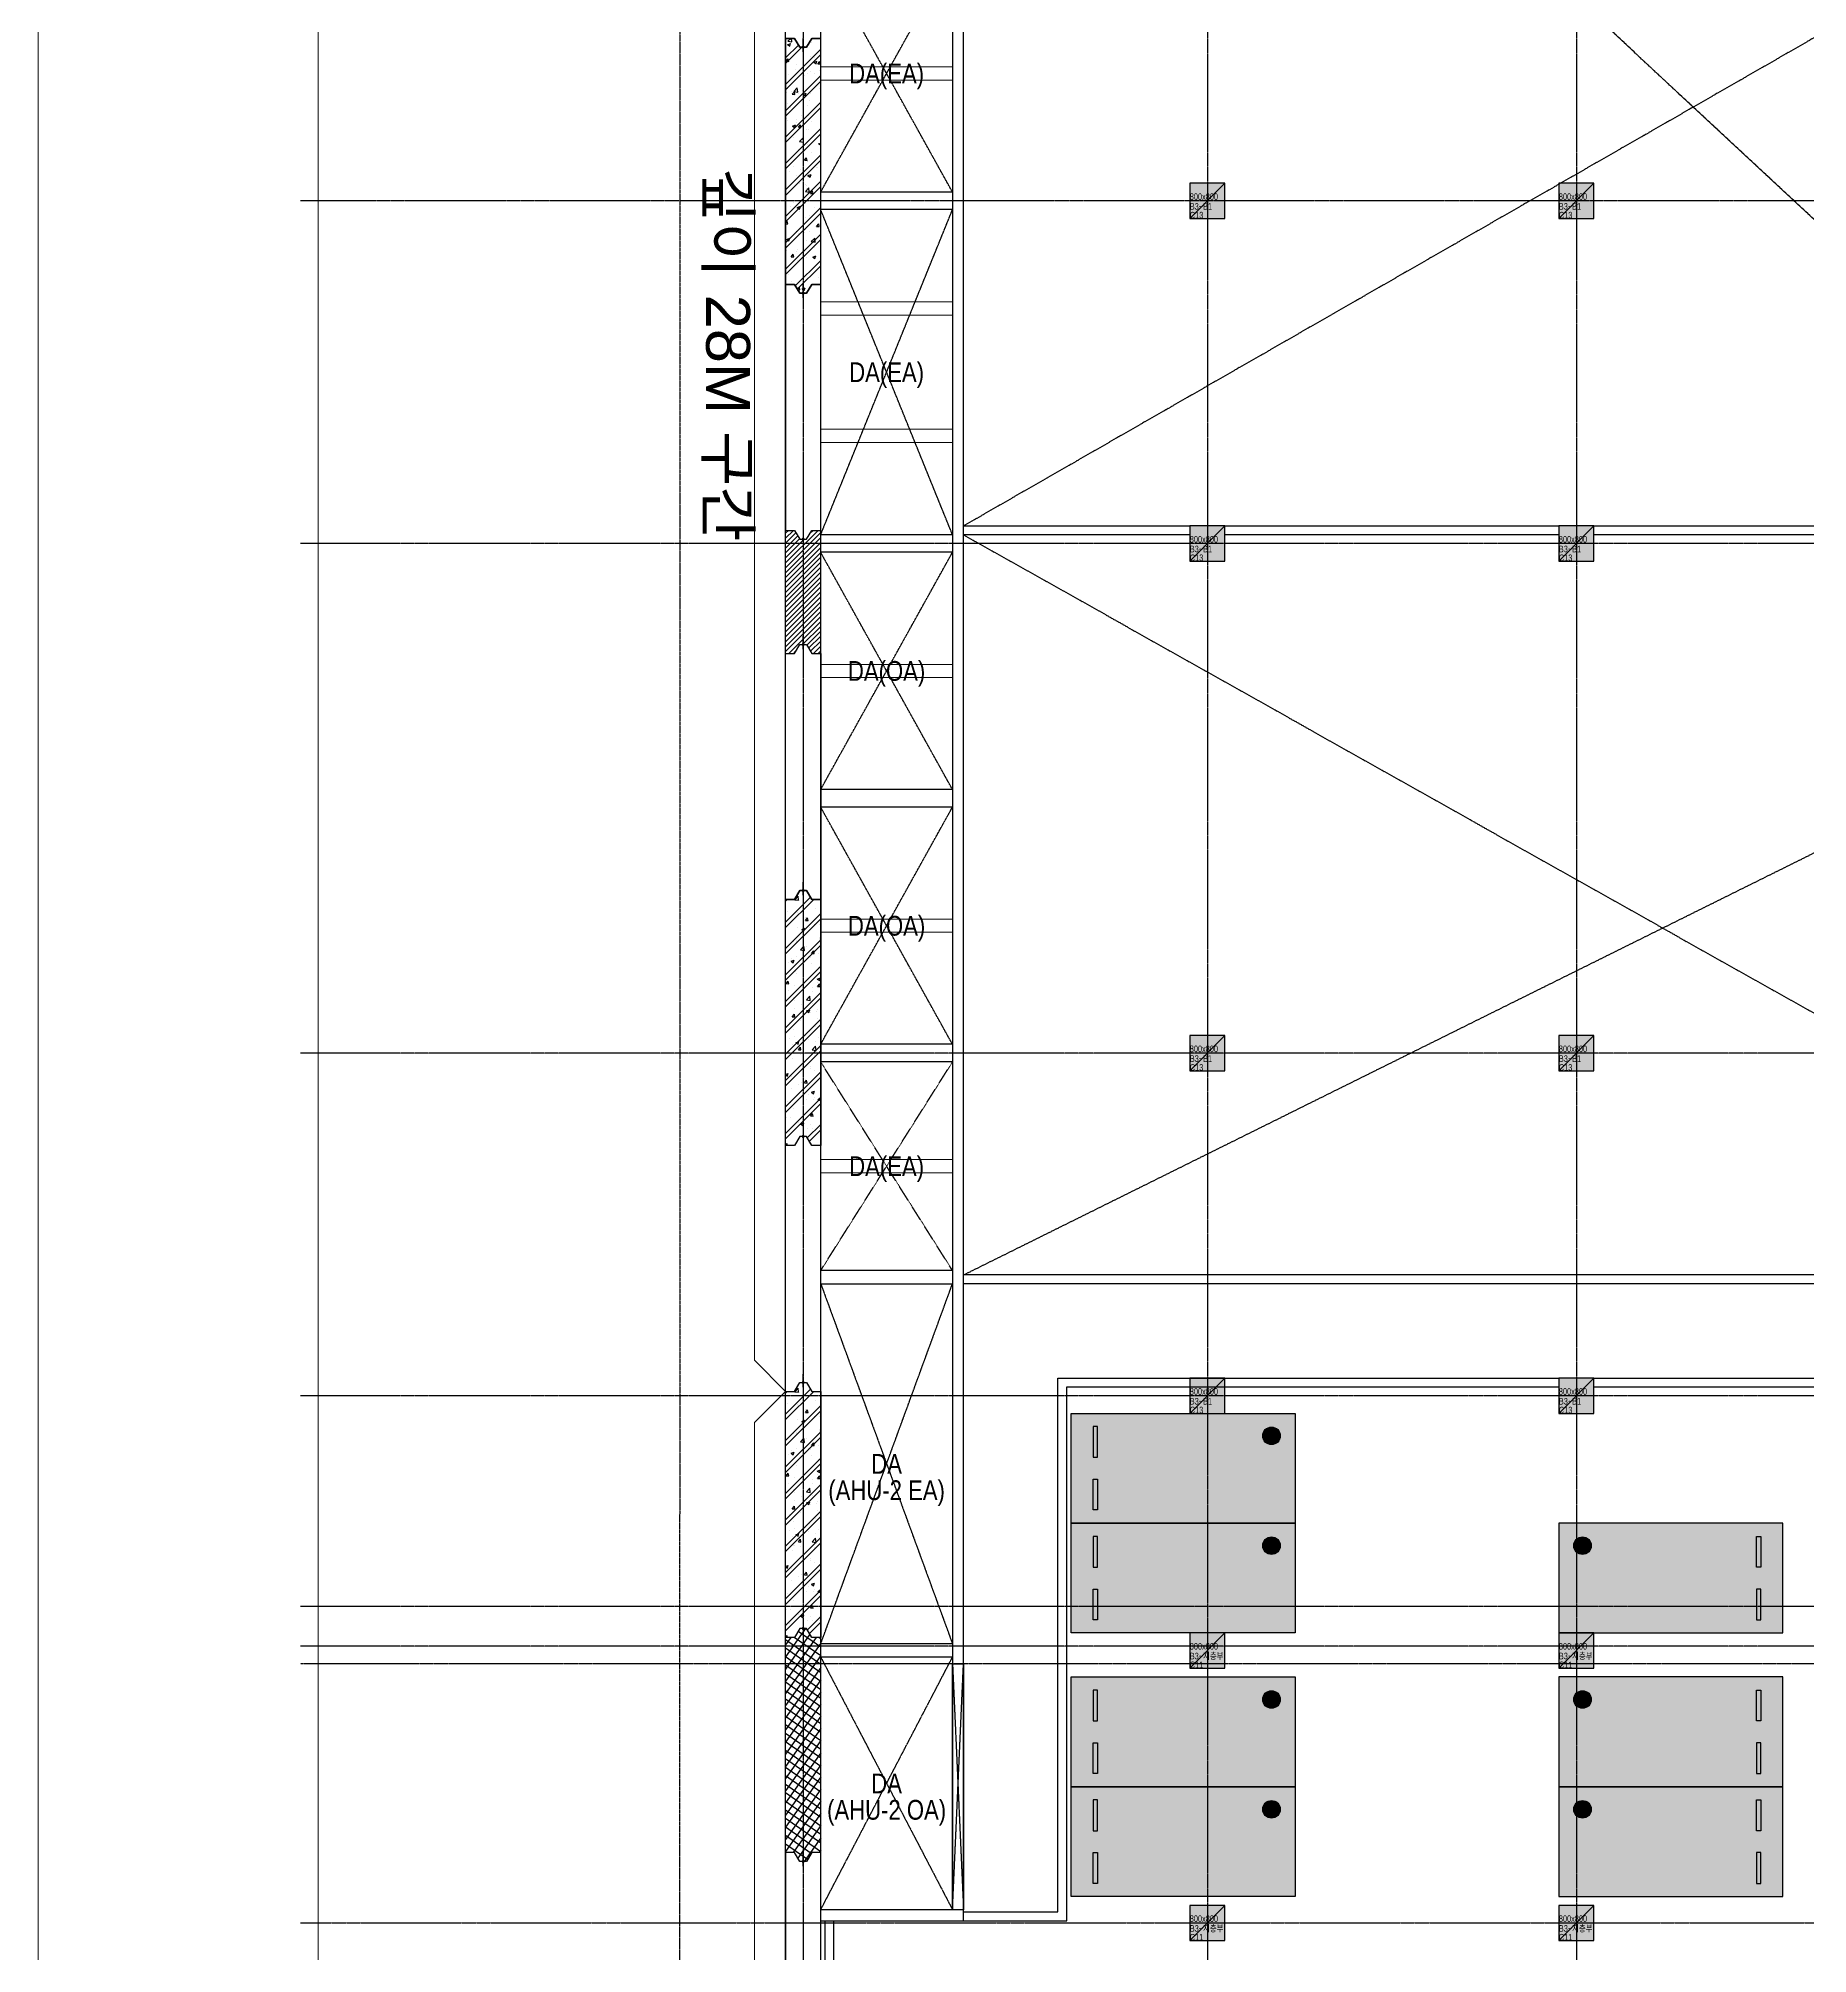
# Model space of a CAD drawing. Header units: millimetres. Extents: x -20379 to 476967, y -520228 to 220376.
# Drawn here: x 220638 to 260908, y -468221 to -424620 of the extents above; entities that cross this region are included whole.
import ezdxf
from ezdxf.enums import TextEntityAlignment as Align

# ---------------------------------------------------------------- set-up
doc = ezdxf.new("R2010")
doc.units = ezdxf.units.MM
doc.header["$MEASUREMENT"] = 0
for name, pattern in [('$0$X-COL-B2$0$HID', [1.5, 1, -0.5]), ('$0$X-GRID_B3~B1$0$CENTER2', [1.125, 0.75, -0.125, 0.125, -0.125]), ('$0$X-INT-B2$0$CEN', [62, 60, -1, 0, -1]), ('$0$X-INT-B2$0$DASHED', [3, 2, -1]), ('$0$X-SITE$0$ACAD_ISO05W100', [33, 24, -3, 0, -3, 0, -3])]:
    doc.linetypes.add(name, pattern=pattern)
doc.layers.get('Defpoints').update_dxf_attribs({"color": 145, "lineweight": 9})
doc.layers.add('$0$NDC_S_HATCH MATERIAL', color=8, linetype='Continuous', lineweight=9)
for name, color, linetype in [('$0$X-COL-B2$0$A-254', 254, 'Continuous'), ('$0$X-COL-B2$0$A-COL', 2, 'Continuous'), ('$0$X-COL-B2$0$A-CON', 2, 'Continuous'), ('$0$X-COL-B2$0$A-HID1', 7, '$0$X-COL-B2$0$HID'), ('$0$X-DIAPHGRAM Wall PLAN$0$A-COL', 2, 'Continuous'), ('$0$X-DIAPHGRAM Wall PLAN$0$A-HAT', 9, 'Continuous'), ('$0$X-GRID_B3~B1$0$A-CEN1', 1, '$0$X-GRID_B3~B1$0$CENTER2'), ('$0$X-INT-B2$0$A-OPEN1', 1, '$0$X-INT-B2$0$CEN'), ('$0$X-INT-B2$0$A-PARK(\\M+3C8AE\\M+3C0E5)', 5, 'Continuous'), ('$0$X-INT-B2$0$A-WALB', 3, 'Continuous'), ('$0$X-INT-B2$0$S-OPEN', 9, '$0$X-INT-B2$0$DASHED'), ('$0$X-SITE$0$A-SITE', 2, '$0$X-SITE$0$ACAD_ISO05W100')]:
    doc.layers.add(name, color=color, linetype=linetype)
doc.styles.add('$0$X-COL-B2$0$Hrtext', font='arial.ttf', dxfattribs={"width": 0.8})
doc.styles.add('$0$X-DIAPHGRAM Wall PLAN$0$Standard', font='arial.ttf')
doc.styles.add('$0$X-GRID_B3~B1$0$Heerim', font='', dxfattribs={"width": 0.8})
doc.styles.get('$0$X-GRID_B3~B1$0$Heerim').set_extended_font_data('Dotum')

# ---------------------------------------------------------------- blocks, each defined once
blk = doc.blocks.new('$0$258')
at = {"layer": '$0$X-COL-B2$0$A-254'}
h = blk.add_hatch(color=256, dxfattribs=at)
h.dxf.hatch_style = 1
h.paths.add_polyline_path([(345947, -114631), (345147, -114631), (345147, -115431), (345947, -115431)])
h = blk.add_hatch(color=256, dxfattribs=at)
h.dxf.hatch_style = 1
h.paths.add_polyline_path([(354347, -114631), (353547, -114631), (353547, -115431), (354347, -115431)])
h = blk.add_hatch(color=256, dxfattribs=at)
h.dxf.hatch_style = 1
h.paths.add_polyline_path([(345947, -122431), (345147, -122431), (345147, -123231), (345947, -123231)])
h = blk.add_hatch(color=256, dxfattribs=at)
h.dxf.hatch_style = 1
h.paths.add_polyline_path([(354347, -122431), (353547, -122431), (353547, -123231), (354347, -123231)])
h = blk.add_hatch(color=256, dxfattribs=at)
h.dxf.hatch_style = 1
h.paths.add_polyline_path([(345947, -134031), (345147, -134031), (345147, -134831), (345947, -134831)])
h = blk.add_hatch(color=256, dxfattribs=at)
h.dxf.hatch_style = 1
h.paths.add_polyline_path([(354347, -134031), (353547, -134031), (353547, -134831), (354347, -134831)])
h = blk.add_hatch(color=256, dxfattribs=at)
h.dxf.hatch_style = 1
h.paths.add_polyline_path([(345947, -141831), (345147, -141831), (345147, -142631), (345947, -142631)])
h = blk.add_hatch(color=256, dxfattribs=at)
h.dxf.hatch_style = 1
h.paths.add_polyline_path([(354347, -141831), (353547, -141831), (353547, -142631), (354347, -142631)])
h = blk.add_hatch(color=256, dxfattribs=at)
h.dxf.hatch_style = 1
h.paths.add_polyline_path([(345947, -147631), (345147, -147631), (345147, -148431), (345947, -148431)])
h = blk.add_hatch(color=256, dxfattribs=at)
h.dxf.hatch_style = 1
h.paths.add_polyline_path([(354347, -147631), (353547, -147631), (353547, -148431), (354347, -148431)])
h = blk.add_hatch(color=256, dxfattribs=at)
h.dxf.hatch_style = 1
h.paths.add_polyline_path([(345947, -153831), (345147, -153831), (345147, -154631), (345947, -154631)])
h = blk.add_hatch(color=256, dxfattribs=at)
h.dxf.hatch_style = 1
h.paths.add_polyline_path([(354347, -153831), (353547, -153831), (353547, -154631), (354347, -154631)])
at = {"layer": '$0$X-INT-B2$0$A-PARK(\\M+3C8AE\\M+3C0E5)'}
h = blk.add_hatch(color=251, dxfattribs=at)
h.dxf.hatch_style = 1
edge = h.paths.add_edge_path()
edge.add_arc((347008, -143144), 200, 0, 360)
h = blk.add_hatch(color=251, dxfattribs=at)
h.dxf.hatch_style = 1
edge = h.paths.add_edge_path()
edge.add_arc((347008, -145644), 200, 0, 360)
h = blk.add_hatch(color=251, dxfattribs=at)
h.dxf.hatch_style = 1
edge = h.paths.add_edge_path()
edge.add_arc((354085, -145644), 200, 0, 360)
h = blk.add_hatch(color=251, dxfattribs=at)
h.dxf.hatch_style = 1
edge = h.paths.add_edge_path()
edge.add_arc((347008, -149144), 200, 0, 360)
h = blk.add_hatch(color=251, dxfattribs=at)
h.dxf.hatch_style = 1
edge = h.paths.add_edge_path()
edge.add_arc((354085, -149144), 200, 0, 360)
h = blk.add_hatch(color=251, dxfattribs=at)
h.dxf.hatch_style = 1
edge = h.paths.add_edge_path()
edge.add_arc((347008, -151644), 200, 0, 360)
h = blk.add_hatch(color=251, dxfattribs=at)
h.dxf.hatch_style = 1
edge = h.paths.add_edge_path()
edge.add_arc((354085, -151644), 200, 0, 360)
h = blk.add_hatch(color=254)
h.dxf.hatch_style = 1
h.paths.add_polyline_path([(342447, -142631), (347547, -142631), (347547, -145131), (342447, -145131)])
h = blk.add_hatch(color=254)
h.dxf.hatch_style = 1
h.paths.add_polyline_path([(342447, -145131), (347547, -145131), (347547, -147631), (342447, -147631)])
h = blk.add_hatch(color=254)
h.dxf.hatch_style = 1
h.paths.add_polyline_path([(358647, -145131), (353547, -145131), (353547, -147631), (358647, -147631)])
h = blk.add_hatch(color=254)
h.dxf.hatch_style = 1
h.paths.add_polyline_path([(342447, -148631), (347547, -148631), (347547, -151131), (342447, -151131)])
h = blk.add_hatch(color=254)
h.dxf.hatch_style = 1
h.paths.add_polyline_path([(358647, -148631), (353547, -148631), (353547, -151131), (358647, -151131)])
h = blk.add_hatch(color=254)
h.dxf.hatch_style = 1
h.paths.add_polyline_path([(342447, -151131), (347547, -151131), (347547, -153631), (342447, -153631)])
h = blk.add_hatch(color=254)
h.dxf.hatch_style = 1
h.paths.add_polyline_path([(358647, -151131), (353547, -151131), (353547, -153631), (358647, -153631)])
at = {"layer": '$0$X-COL-B2$0$A-COL'}
for p, q in [((345947, -114631), (345147, -114631)), ((345147, -114631), (345147, -115431)), ((345947, -115431), (345947, -114631)), ((354347, -114631), (353547, -114631)), ((353547, -114631), (353547, -115431)), ((354347, -115431), (354347, -114631)), ((345147, -115431), (345947, -115431)), ((353547, -115431), (354347, -115431)), ((345947, -122431), (345147, -122431)), ((345147, -122431), (345147, -123231)), ((345947, -123231), (345947, -122431)), ((354347, -122431), (353547, -122431)), ((353547, -122431), (353547, -123231)), ((354347, -123231), (354347, -122431)), ((345147, -123231), (345947, -123231)), ((353547, -123231), (354347, -123231)), ((345947, -134031), (345147, -134031)), ((345147, -134031), (345147, -134831)), ((345947, -134831), (345947, -134031)), ((354347, -134031), (353547, -134031)), ((353547, -134031), (353547, -134831)), ((354347, -134831), (354347, -134031)), ((345147, -134831), (345947, -134831)), ((353547, -134831), (354347, -134831)), ((345947, -141831), (345147, -141831)), ((345147, -141831), (345147, -142631)), ((345947, -142631), (345947, -141831)), ((354347, -141831), (353547, -141831)), ((353547, -141831), (353547, -142631)), ((354347, -142631), (354347, -141831)), ((345147, -142631), (345947, -142631)), ((353547, -142631), (354347, -142631)), ((345947, -147631), (345147, -147631)), ((345147, -147631), (345147, -148431)), ((345947, -148431), (345947, -147631)), ((354347, -147631), (353547, -147631)), ((353547, -147631), (353547, -148431)), ((354347, -148431), (354347, -147631)), ((345147, -148431), (345947, -148431)), ((353547, -148431), (354347, -148431)), ((345947, -153831), (345147, -153831)), ((345147, -153831), (345147, -154631)), ((345947, -154631), (345947, -153831)), ((354347, -153831), (353547, -153831)), ((353547, -153831), (353547, -154631)), ((354347, -154631), (354347, -153831)), ((345147, -154631), (345947, -154631)), ((353547, -154631), (354347, -154631))]:
    blk.add_line(p, q, dxfattribs=at)
at = {"layer": '$0$X-COL-B2$0$A-CON', "ltscale": 10}
for p, q in [((335947, -187031), (335947, -96331)), ((336747, -186231), (336747, -97131)), ((339747, -97131), (339747, -153931)), ((339997, -154181), (339997, -97131)), ((339747, -114831), (336747, -114831)), ((339747, -115231), (336747, -115231)), ((339747, -122631), (336747, -122631)), ((339747, -123031), (336747, -123031)), ((339747, -128431), (336747, -128431)), ((339747, -128831), (336747, -128831)), ((339747, -134231), (336747, -134231)), ((339747, -134631), (336747, -134631)), ((339747, -139381), (336747, -139381)), ((336747, -139681), (339747, -139681)), ((339747, -147881), (336747, -147881)), ((339747, -148181), (336747, -148181)), ((339747, -153931), (336747, -153931)), ((336747, -154181), (339997, -154181))]:
    blk.add_line(p, q, dxfattribs=at)
at = {"layer": '$0$X-COL-B2$0$A-HID1'}
for p, q in [((339747, -114831), (336747, -109431)), ((336747, -114831), (339747, -109431)), ((339747, -122631), (336747, -115231)), ((336747, -122631), (339747, -115231)), ((339747, -128431), (336747, -123031)), ((336747, -128431), (339747, -123031)), ((339747, -134231), (336747, -128831)), ((336747, -134231), (339747, -128831)), ((339747, -139381), (336747, -134631)), ((336747, -139381), (339747, -134631)), ((336747, -139681), (339747, -147881)), ((336747, -147881), (339747, -139681)), ((336747, -148181), (339747, -153931)), ((336747, -153931), (339747, -148181))]:
    blk.add_line(p, q, dxfattribs=at)
at = {"layer": '$0$X-DIAPHGRAM Wall PLAN$0$A-COL'}
for p, q in [((335947, -187031), (335947, -96331)), ((336747, -186231), (336747, -97131))]:
    blk.add_line(p, q, dxfattribs=at)
at = {"layer": '$0$X-DIAPHGRAM Wall PLAN$0$A-COL', "ltscale": 0.01}
for p, q in [((335947, -111331), (336147, -111331)), ((335947, -111331), (335947, -116931)), ((336147, -111331), (335947, -111331)), ((336147, -111331), (336272, -111531)), ((336272, -111531), (336147, -111331)), ((336272, -111531), (336422, -111531)), ((336422, -111531), (336272, -111531)), ((336422, -111531), (336547, -111331)), ((336547, -111331), (336422, -111531)), ((336547, -111331), (336747, -111331)), ((336747, -111331), (336547, -111331)), ((336747, -116931), (336747, -111331)), ((335947, -116931), (336147, -116931)), ((335947, -116931), (335947, -122531)), ((336147, -116931), (335947, -116931)), ((336147, -116931), (336272, -117131)), ((336272, -117131), (336147, -116931)), ((336272, -117131), (336422, -117131)), ((336422, -117131), (336272, -117131)), ((336422, -117131), (336547, -116931)), ((336547, -116931), (336422, -117131)), ((336547, -116931), (336747, -116931)), ((336747, -116931), (336547, -116931)), ((336747, -122531), (336747, -116931)), ((335947, -122531), (336147, -122531)), ((336147, -122531), (336272, -122731)), ((336272, -122731), (336422, -122731)), ((336422, -122731), (336547, -122531)), ((336547, -122531), (336747, -122531)), ((336147, -125331), (336272, -125131)), ((336272, -125131), (336422, -125131)), ((336422, -125131), (336547, -125331)), ((335947, -130931), (335947, -125331)), ((335947, -125331), (336147, -125331)), ((336547, -125331), (336747, -125331)), ((336747, -125331), (336747, -130931)), ((336272, -130731), (336147, -130931)), ((336147, -130931), (336272, -130731)), ((336147, -130931), (336272, -130731)), ((336422, -130731), (336272, -130731)), ((336272, -130731), (336422, -130731)), ((336272, -130731), (336422, -130731)), ((336547, -130931), (336422, -130731)), ((336422, -130731), (336547, -130931)), ((336422, -130731), (336547, -130931)), ((336147, -130931), (335947, -130931)), ((335947, -136531), (335947, -130931)), ((335947, -130931), (336147, -130931)), ((335947, -136531), (335947, -130931)), ((335947, -130931), (336147, -130931)), ((336747, -130931), (336547, -130931)), ((336547, -130931), (336747, -130931)), ((336547, -130931), (336747, -130931)), ((336747, -130931), (336747, -136531)), ((336747, -130931), (336747, -136531)), ((336272, -136331), (336147, -136531)), ((336272, -136331), (336147, -136531)), ((336422, -136331), (336272, -136331)), ((336422, -136331), (336272, -136331)), ((336547, -136531), (336422, -136331)), ((336547, -136531), (336422, -136331)), ((336147, -136531), (335947, -136531)), ((336147, -136531), (335947, -136531)), ((336747, -136531), (336547, -136531)), ((336747, -136531), (336547, -136531)), ((335947, -147731), (335947, -142131)), ((335947, -142131), (336147, -142131)), ((336147, -142131), (336272, -141931)), ((336272, -141931), (336422, -141931)), ((336422, -141931), (336547, -142131)), ((336547, -142131), (336747, -142131)), ((336747, -142131), (336747, -147731)), ((336147, -147731), (335947, -147731)), ((336272, -147531), (336147, -147731)), ((336422, -147531), (336272, -147531)), ((336547, -147731), (336422, -147531)), ((336747, -147731), (336547, -147731)), ((335947, -152631), (335947, -158231)), ((336147, -152631), (335947, -152631)), ((336272, -152831), (336147, -152631)), ((336422, -152831), (336272, -152831)), ((336547, -152631), (336422, -152831)), ((336747, -152631), (336547, -152631)), ((336747, -158231), (336747, -152631))]:
    blk.add_line(p, q, dxfattribs=at)
at = {"layer": '$0$X-DIAPHGRAM Wall PLAN$0$A-COL', "ltscale": 50}
for p, q in [((336347, -111638), (336347, -111338)), ((336347, -111423), (336347, -111723)), ((336347, -117238), (336347, -116938)), ((336347, -117023), (336347, -117323)), ((336347, -122623), (336347, -122923)), ((336347, -125238), (336347, -124938)), ((336347, -130838), (336347, -130538)), ((336347, -130838), (336347, -130538)), ((336347, -130623), (336347, -130923)), ((336347, -136223), (336347, -136523)), ((336347, -136223), (336347, -136523)), ((336347, -142038), (336347, -141738)), ((336347, -147423), (336347, -147723)), ((336347, -152938), (336347, -152638))]:
    blk.add_line(p, q, dxfattribs=at)
for centre, start, end in [((336347, -111531), 90, 270), ((336347, -111531), 90, 270), ((336347, -111531), 270, 90), ((336347, -111531), 270, 90), ((336347, -117131), 90, 270), ((336347, -117131), 90, 270), ((336347, -117131), 270, 90), ((336347, -117131), 270, 90), ((336347, -122731), 90, 270), ((336347, -122731), 270, 90), ((336347, -125131), 90, 270), ((336347, -125131), 270, 90), ((336347, -130731), 90, 270), ((336347, -130731), 90, 270), ((336347, -130731), 90, 270), ((336347, -130731), 270, 90), ((336347, -130731), 270, 90), ((336347, -130731), 270, 90), ((336347, -136331), 90, 270), ((336347, -136331), 90, 270), ((336347, -136331), 270, 90), ((336347, -136331), 270, 90), ((336347, -141931), 90, 270), ((336347, -141931), 270, 90), ((336347, -147531), 90, 270), ((336347, -147531), 270, 90), ((336347, -152831), 90, 270), ((336347, -152831), 270, 90)]:
    blk.add_arc(centre, 20, start, end, dxfattribs=at)
at = {"layer": '$0$X-DIAPHGRAM Wall PLAN$0$A-HAT', "linetype": 'Continuous'}
for p, q in [((335947, -111778), (336242, -111483)), ((335947, -111901), (336316, -111531)), ((335947, -112379), (336747, -111579)), ((335993, -111476), (336063, -111450)), ((335993, -111476), (336043, -111510)), ((336002, -111399), (336067, -111331)), ((336002, -111399), (336091, -111413)), ((336031, -111483), (336031, -111483)), ((336043, -111510), (336063, -111450)), ((336091, -111413), (336081, -111331)), ((336371, -111534), (336371, -111534)), ((336536, -111419), (336536, -111419)), ((335947, -112502), (336747, -111702)), ((335961, -111852), (336009, -111794)), ((335961, -111852), (336020, -111857)), ((335976, -111846), (335976, -111846)), ((336020, -111857), (336009, -111794)), ((336019, -111816), (336019, -111816)), ((336176, -112045), (336176, -112045)), ((336197, -111920), (336197, -111920)), ((336524, -111752), (336524, -111752)), ((336590, -111879), (336660, -111852)), ((336590, -111879), (336640, -111913)), ((336608, -111763), (336608, -111763)), ((336640, -111913), (336660, -111852)), ((336678, -111914), (336726, -111857)), ((336678, -111914), (336738, -111920)), ((336738, -111920), (336726, -111857)), ((335947, -112980), (336747, -112180)), ((335947, -113103), (336747, -112303)), ((335994, -112481), (335994, -112481)), ((336007, -112148), (336007, -112148)), ((336134, -112539), (336212, -112458)), ((336223, -112553), (336212, -112458)), ((336345, -112157), (336345, -112157)), ((336387, -112180), (336387, -112180)), ((336437, -112139), (336437, -112139)), ((336500, -112417), (336500, -112417)), ((336512, -112084), (336512, -112084)), ((336595, -112124), (336595, -112124)), ((336710, -112068), (336710, -112068)), ((336711, -112469), (336711, -112469)), ((335947, -113581), (336747, -112781)), ((335947, -113704), (336747, -112904)), ((335977, -112554), (335977, -112554)), ((335982, -112814), (335982, -112814)), ((336069, -112913), (336069, -112913)), ((336082, -112551), (336082, -112551)), ((336099, -112604), (336148, -112546)), ((336099, -112604), (336159, -112609)), ((336134, -112539), (336223, -112553)), ((336159, -112609), (336148, -112546)), ((336236, -112589), (336236, -112589)), ((336332, -112518), (336332, -112518)), ((336347, -112604), (336417, -112577)), ((336347, -112604), (336397, -112638)), ((336397, -112638), (336417, -112577)), ((336448, -112863), (336448, -112863)), ((336487, -112750), (336487, -112750)), ((336511, -112576), (336511, -112576)), ((335970, -113147), (335970, -113147)), ((335994, -113199), (335994, -113199)), ((336104, -113329), (336174, -113303)), ((336104, -113329), (336153, -113363)), ((336153, -113363), (336174, -113303)), ((336185, -113257), (336185, -113257)), ((336195, -113186), (336195, -113186)), ((336238, -113356), (336286, -113299)), ((336238, -113356), (336298, -113361)), ((336298, -113361), (336286, -113299)), ((336316, -113087), (336316, -113087)), ((336475, -113083), (336475, -113083)), ((336527, -113222), (336527, -113222)), ((335947, -114182), (336747, -113382)), ((335947, -114305), (336747, -113505)), ((335958, -113480), (335958, -113480)), ((336118, -113596), (336118, -113596)), ((336267, -113678), (336345, -113597)), ((336267, -113678), (336356, -113692)), ((336356, -113692), (336345, -113597)), ((336434, -113405), (336434, -113405)), ((336451, -113749), (336451, -113749)), ((336463, -113416), (336463, -113416)), ((336553, -113569), (336553, -113569)), ((336651, -113618), (336651, -113618)), ((336700, -113732), (336747, -113714)), ((336700, -113732), (336747, -113763)), ((335947, -114783), (336747, -113983)), ((335947, -114906), (336747, -114106)), ((336233, -113855), (336233, -113855)), ((336290, -113963), (336290, -113963)), ((336377, -114108), (336425, -114051)), ((336377, -114108), (336437, -114113)), ((336437, -114113), (336425, -114051)), ((336439, -114082), (336439, -114082)), ((336457, -114129), (336457, -114129)), ((336540, -113930), (336540, -113930)), ((335947, -115384), (336747, -114584)), ((336027, -114357), (336027, -114357)), ((336134, -114241), (336134, -114241)), ((336192, -114452), (336192, -114452)), ((336258, -114637), (336258, -114637)), ((336277, -114324), (336277, -114324)), ((336393, -114669), (336393, -114669)), ((336427, -114415), (336427, -114415)), ((336457, -114457), (336527, -114430)), ((336457, -114457), (336507, -114491)), ((336507, -114491), (336527, -114430)), ((336656, -114275), (336656, -114275)), ((336667, -114263), (336667, -114263)), ((335947, -115507), (336747, -114707)), ((336014, -114719), (336014, -114719)), ((336130, -115063), (336130, -115063)), ((336399, -114818), (336477, -114737)), ((336399, -114818), (336488, -114832)), ((336402, -115080), (336402, -115080)), ((336414, -114748), (336414, -114748)), ((336431, -114672), (336431, -114672)), ((336488, -114832), (336477, -114737)), ((336516, -114860), (336564, -114803)), ((336516, -114860), (336575, -114866)), ((336575, -114866), (336564, -114803)), ((335947, -115985), (336747, -115185)), ((335947, -116108), (336747, -115308)), ((335947, -115539), (335985, -115492)), ((335997, -115555), (335985, -115492)), ((336063, -115148), (336063, -115148)), ((336214, -115182), (336284, -115155)), ((336214, -115182), (336264, -115216)), ((336230, -115122), (336230, -115122)), ((336264, -115216), (336284, -115155)), ((336274, -115283), (336274, -115283)), ((336390, -115413), (336390, -115413)), ((336498, -115375), (336498, -115375)), ((336597, -115171), (336597, -115171)), ((335947, -115551), (335997, -115555)), ((335947, -116586), (336747, -115786)), ((335947, -116709), (336747, -115909)), ((335970, -115907), (336041, -115881)), ((335970, -115907), (336020, -115941)), ((336020, -115941), (336041, -115881)), ((336189, -115718), (336189, -115718)), ((336235, -115769), (336235, -115769)), ((336378, -115746), (336378, -115746)), ((336398, -115679), (336398, -115679)), ((336428, -115938), (336428, -115938)), ((336486, -115736), (336486, -115736)), ((336532, -115958), (336610, -115877)), ((336532, -115958), (336621, -115972)), ((336621, -115972), (336610, -115877)), ((336654, -115613), (336703, -115555)), ((336654, -115613), (336714, -115618)), ((336714, -115618), (336703, -115555)), ((335972, -116164), (335972, -116164)), ((336076, -116302), (336124, -116245)), ((336076, -116302), (336136, -116307)), ((336136, -116307), (336124, -116245)), ((336168, -116966), (336747, -116388)), ((336203, -116190), (336203, -116190)), ((336223, -116131), (336223, -116131)), ((336227, -116388), (336227, -116388)), ((336354, -116412), (336354, -116412)), ((336366, -116079), (336366, -116079)), ((336414, -116325), (336414, -116325)), ((336567, -116310), (336637, -116283)), ((336567, -116310), (336617, -116344)), ((336601, -116081), (336601, -116081)), ((336617, -116344), (336637, -116283)), ((336737, -116213), (336737, -116213)), ((335960, -116525), (335960, -116525)), ((336004, -116699), (336004, -116699)), ((336215, -117041), (336747, -116510)), ((336338, -116475), (336338, -116475)), ((336341, -116745), (336341, -116745)), ((336538, -116721), (336538, -116721)), ((336707, -116786), (336707, -116786)), ((336075, -116870), (336075, -116870)), ((336186, -116985), (336186, -116985)), ((336220, -117048), (336263, -116997)), ((336224, -117055), (336274, -117059)), ((336274, -117059), (336263, -116997)), ((336324, -117035), (336394, -117008)), ((336324, -117035), (336374, -117069)), ((336329, -117078), (336329, -117078)), ((336374, -117069), (336394, -117008)), ((335947, -131450), (336515, -130881)), ((335947, -130971), (335987, -130931)), ((335947, -131572), (336588, -130931)), ((335988, -131215), (335988, -131215)), ((336155, -130939), (336232, -130857)), ((336155, -130939), (336243, -130952)), ((336221, -131231), (336221, -131231)), ((336244, -130952), (336232, -130857)), ((336234, -130898), (336234, -130898)), ((336251, -130820), (336251, -130820)), ((336275, -130956), (336275, -130956)), ((336523, -130983), (336523, -130983)), ((336620, -131132), (336620, -131132)), ((336735, -131161), (336735, -131161)), ((335947, -132051), (336747, -131251)), ((335947, -132173), (336747, -131373)), ((336209, -131564), (336209, -131564)), ((336315, -131616), (336385, -131589)), ((336315, -131616), (336365, -131650)), ((336357, -131526), (336357, -131526)), ((336365, -131650), (336386, -131589)), ((336399, -131352), (336399, -131352)), ((336400, -131409), (336448, -131351)), ((336400, -131409), (336460, -131414)), ((336460, -131414), (336448, -131351)), ((336481, -131580), (336481, -131580)), ((336607, -131493), (336607, -131493)), ((336723, -131494), (336723, -131494)), ((335947, -132652), (336747, -131852)), ((335947, -132774), (336747, -131974)), ((336093, -131920), (336093, -131920)), ((336138, -131899), (336138, -131899)), ((336197, -131897), (336197, -131897)), ((336205, -131863), (336205, -131863)), ((336287, -132078), (336365, -131997)), ((336287, -132078), (336376, -132092)), ((336344, -131888), (336344, -131888)), ((336376, -132092), (336365, -131997)), ((336415, -131998), (336415, -131998)), ((336539, -132161), (336587, -132103)), ((336599, -132166), (336587, -132103)), ((336710, -131827), (336710, -131827)), ((336721, -131799), (336721, -131799)), ((336723, -131838), (336723, -131838)), ((336738, -131886), (336738, -131886)), ((335947, -133253), (336747, -132453)), ((336006, -132372), (336006, -132372)), ((336072, -132341), (336142, -132314)), ((336072, -132341), (336122, -132375)), ((336081, -132282), (336081, -132282)), ((336122, -132375), (336142, -132314)), ((336185, -132230), (336185, -132230)), ((336459, -132232), (336459, -132232)), ((336520, -132249), (336520, -132249)), ((336539, -132161), (336598, -132166)), ((336539, -132394), (336539, -132394)), ((336686, -132493), (336686, -132493)), ((336698, -132160), (336698, -132160)), ((335947, -133375), (336747, -132575)), ((335960, -132850), (336008, -132793)), ((335960, -132850), (336020, -132855)), ((336020, -132855), (336008, -132793)), ((336161, -132896), (336161, -132896)), ((336173, -132563), (336173, -132563)), ((336196, -132626), (336196, -132626)), ((336345, -132905), (336345, -132905)), ((336478, -132846), (336478, -132846)), ((336565, -132938), (336565, -132938)), ((336669, -132744), (336739, -132717)), ((336669, -132744), (336719, -132777)), ((336674, -132825), (336674, -132825)), ((336677, -132913), (336726, -132856)), ((336677, -132913), (336737, -132918)), ((336719, -132777), (336739, -132717)), ((336737, -132918), (336726, -132856)), ((335947, -133854), (336747, -133054)), ((335947, -133976), (336747, -133176)), ((336022, -133017), (336022, -133017)), ((336135, -133166), (336135, -133166)), ((336146, -133413), (336146, -133413)), ((336148, -133229), (336148, -133229)), ((336302, -133332), (336302, -133332)), ((336420, -133218), (336498, -133137)), ((336420, -133218), (336509, -133232)), ((336509, -133232), (336498, -133137)), ((336552, -133299), (336552, -133299)), ((336556, -133039), (336556, -133039)), ((336662, -133158), (336662, -133158)), ((336718, -133065), (336718, -133065)), ((335947, -134455), (336747, -133655)), ((335947, -134577), (336747, -133777)), ((336039, -133727), (336039, -133727)), ((336099, -133602), (336147, -133545)), ((336099, -133602), (336159, -133608)), ((336136, -133562), (336136, -133562)), ((336159, -133608), (336147, -133545)), ((336289, -133694), (336289, -133694)), ((336426, -133469), (336496, -133442)), ((336426, -133469), (336475, -133503)), ((336476, -133503), (336496, -133442)), ((336517, -133516), (336517, -133516)), ((336638, -133824), (336638, -133824)), ((336650, -133491), (336650, -133491)), ((336668, -133644), (336668, -133644)), ((336680, -133436), (336680, -133436)), ((335947, -135056), (336747, -134256)), ((335951, -133924), (335951, -133924)), ((336026, -134088), (336026, -134088)), ((336112, -134227), (336112, -134227)), ((336124, -133895), (336124, -133895)), ((336162, -134059), (336162, -134059)), ((336182, -134194), (336252, -134167)), ((336182, -134194), (336232, -134228)), ((336232, -134228), (336253, -134167)), ((336405, -134038), (336405, -134038)), ((336475, -134112), (336475, -134112)), ((336485, -133947), (336485, -133947)), ((336552, -134357), (336630, -134276)), ((336625, -134157), (336625, -134157)), ((336641, -134371), (336630, -134276)), ((336696, -134081), (336696, -134081)), ((335947, -135178), (336747, -134378)), ((336100, -134560), (336100, -134560)), ((336132, -134432), (336132, -134432)), ((336142, -134433), (336142, -134433)), ((336238, -134355), (336286, -134297)), ((336238, -134355), (336297, -134360)), ((336297, -134360), (336286, -134297)), ((336286, -134455), (336286, -134455)), ((336552, -134357), (336641, -134371)), ((336613, -134490), (336613, -134490)), ((336715, -134332), (336715, -134332)), ((335947, -135657), (336747, -134857)), ((335947, -134917), (336009, -134892)), ((335947, -134924), (335989, -134953)), ((335947, -135779), (336747, -134979)), ((335989, -134953), (336009, -134892)), ((336088, -134893), (336088, -134893)), ((336091, -134966), (336091, -134966)), ((336247, -135138), (336247, -135138)), ((336302, -135101), (336302, -135101)), ((336376, -135107), (336425, -135049)), ((336376, -135107), (336436, -135112)), ((336436, -135112), (336425, -135049)), ((336497, -135105), (336497, -135105)), ((336510, -134744), (336510, -134744)), ((336514, -134782), (336514, -134782)), ((336589, -135156), (336589, -135156)), ((336601, -134823), (336601, -134823)), ((336625, -134989), (336625, -134989)), ((335947, -136258), (336747, -135458)), ((335947, -136380), (336747, -135580)), ((335984, -135533), (335984, -135533)), ((336063, -135559), (336063, -135559)), ((336075, -135226), (336075, -135226)), ((336234, -135500), (336234, -135500)), ((336426, -135497), (336426, -135497)), ((336472, -135378), (336472, -135378)), ((336536, -135322), (336606, -135295)), ((336536, -135322), (336586, -135356)), ((336577, -135489), (336577, -135489)), ((336586, -135356), (336606, -135295)), ((336613, -135450), (336613, -135450)), ((336685, -135497), (336747, -135433)), ((336685, -135497), (336747, -135507)), ((336712, -135598), (336712, -135598)), ((335971, -135894), (335971, -135894)), ((336051, -135892), (336051, -135892)), ((336129, -135698), (336129, -135698)), ((336231, -136008), (336231, -136008)), ((336293, -136047), (336363, -136020)), ((336342, -136081), (336363, -136020)), ((336350, -135844), (336350, -135844)), ((336515, -135859), (336563, -135802)), ((336515, -135859), (336575, -135864)), ((336575, -135864), (336563, -135802)), ((336565, -135821), (336565, -135821)), ((336039, -136225), (336039, -136225)), ((336087, -136239), (336087, -136239)), ((336293, -136047), (336342, -136081)), ((336442, -136363), (336747, -136059)), ((336442, -136143), (336442, -136143)), ((336489, -136439), (336747, -136181)), ((336511, -136048), (336511, -136048)), ((336552, -136154), (336552, -136154)), ((336718, -136156), (336718, -136156)), ((335952, -136531), (335985, -136491)), ((335992, -136531), (335985, -136491)), ((336032, -136516), (336032, -136516)), ((336540, -136487), (336540, -136487)), ((336706, -136517), (336706, -136517)), ((335947, -142650), (336515, -142081)), ((335947, -142171), (335987, -142131)), ((335947, -142772), (336588, -142131)), ((336155, -142139), (336232, -142057)), ((336155, -142139), (336243, -142152)), ((336244, -142152), (336232, -142057)), ((336234, -142098), (336234, -142098)), ((336251, -142020), (336251, -142020)), ((335947, -143251), (336747, -142451)), ((335947, -143373), (336747, -142573)), ((335988, -142415), (335988, -142415)), ((336221, -142431), (336221, -142431)), ((336275, -142156), (336275, -142156)), ((336399, -142552), (336399, -142552)), ((336400, -142609), (336448, -142551)), ((336460, -142614), (336448, -142551)), ((336523, -142183), (336523, -142183)), ((336620, -142332), (336620, -142332)), ((336735, -142361), (336735, -142361)), ((336209, -142764), (336209, -142764)), ((336315, -142816), (336385, -142789)), ((336315, -142816), (336365, -142850)), ((336357, -142726), (336357, -142726)), ((336365, -142850), (336386, -142789)), ((336400, -142609), (336460, -142614)), ((336481, -142780), (336481, -142780)), ((336607, -142693), (336607, -142693)), ((336721, -142999), (336721, -142999)), ((336723, -142694), (336723, -142694)), ((335947, -143852), (336747, -143052)), ((335947, -143974), (336747, -143174)), ((336093, -143120), (336093, -143120)), ((336138, -143099), (336138, -143099)), ((336185, -143430), (336185, -143430)), ((336197, -143097), (336197, -143097)), ((336205, -143063), (336205, -143063)), ((336287, -143278), (336365, -143197)), ((336287, -143278), (336376, -143292)), ((336344, -143088), (336344, -143088)), ((336376, -143292), (336365, -143197)), ((336415, -143198), (336415, -143198)), ((336459, -143432), (336459, -143432)), ((336539, -143361), (336587, -143303)), ((336539, -143361), (336598, -143366)), ((336599, -143366), (336587, -143303)), ((336698, -143360), (336698, -143360)), ((336710, -143027), (336710, -143027)), ((336723, -143038), (336723, -143038)), ((336738, -143086), (336738, -143086)), ((335947, -144453), (336747, -143653)), ((335947, -144575), (336747, -143775)), ((336006, -143572), (336006, -143572)), ((336072, -143541), (336142, -143514)), ((336072, -143541), (336122, -143575)), ((336081, -143482), (336081, -143482)), ((336122, -143575), (336142, -143514)), ((336173, -143763), (336173, -143763)), ((336196, -143826), (336196, -143826)), ((336520, -143449), (336520, -143449)), ((336539, -143594), (336539, -143594)), ((336686, -143693), (336686, -143693)), ((335947, -145054), (336747, -144254)), ((335960, -144050), (336008, -143993)), ((335960, -144050), (336020, -144055)), ((336020, -144055), (336008, -143993)), ((336022, -144217), (336022, -144217)), ((336161, -144096), (336161, -144096)), ((336345, -144105), (336345, -144105)), ((336478, -144046), (336478, -144046)), ((336556, -144239), (336556, -144239)), ((336565, -144138), (336565, -144138)), ((336669, -143944), (336739, -143917)), ((336669, -143944), (336719, -143977)), ((336674, -144025), (336674, -144025)), ((336677, -144113), (336726, -144056)), ((336677, -144113), (336737, -144118)), ((336718, -144265), (336718, -144265)), ((336719, -143977), (336739, -143917)), ((336737, -144118), (336726, -144056)), ((335947, -145176), (336747, -144376)), ((336099, -144802), (336147, -144745)), ((336135, -144366), (336135, -144366)), ((336146, -144613), (336146, -144613)), ((336159, -144808), (336147, -144745)), ((336148, -144429), (336148, -144429)), ((336302, -144532), (336302, -144532)), ((336420, -144418), (336498, -144337)), ((336420, -144418), (336509, -144432)), ((336426, -144669), (336496, -144642)), ((336426, -144669), (336475, -144703)), ((336476, -144703), (336496, -144642)), ((336509, -144432), (336498, -144337)), ((336517, -144716), (336517, -144716)), ((336552, -144499), (336552, -144499)), ((336650, -144691), (336650, -144691)), ((336662, -144358), (336662, -144358)), ((336680, -144636), (336680, -144636)), ((335947, -145655), (336747, -144855)), ((335947, -145777), (336747, -144977)), ((335951, -145124), (335951, -145124)), ((336039, -144927), (336039, -144927)), ((336099, -144802), (336159, -144808)), ((336124, -145095), (336124, -145095)), ((336136, -144762), (336136, -144762)), ((336289, -144894), (336289, -144894)), ((336485, -145147), (336485, -145147)), ((336638, -145024), (336638, -145024)), ((336668, -144844), (336668, -144844)), ((335947, -146256), (336747, -145456)), ((335947, -146378), (336747, -145578)), ((336026, -145288), (336026, -145288)), ((336112, -145427), (336112, -145427)), ((336162, -145259), (336162, -145259)), ((336182, -145394), (336252, -145367)), ((336182, -145394), (336232, -145428)), ((336232, -145428), (336253, -145367)), ((336238, -145555), (336286, -145497)), ((336238, -145555), (336297, -145560)), ((336297, -145560), (336286, -145497)), ((336405, -145238), (336405, -145238)), ((336475, -145312), (336475, -145312)), ((336552, -145557), (336630, -145476)), ((336552, -145557), (336641, -145571)), ((336625, -145357), (336625, -145357)), ((336641, -145571), (336630, -145476)), ((336696, -145281), (336696, -145281)), ((336715, -145532), (336715, -145532)), ((335947, -146857), (336747, -146057)), ((336100, -145760), (336100, -145760)), ((336132, -145632), (336132, -145632)), ((336142, -145633), (336142, -145633)), ((336286, -145655), (336286, -145655)), ((336510, -145944), (336510, -145944)), ((336514, -145982), (336514, -145982)), ((336601, -146023), (336601, -146023)), ((336613, -145690), (336613, -145690)), ((335947, -146117), (336009, -146092)), ((335947, -146124), (335989, -146153)), ((335947, -146979), (336747, -146179)), ((335989, -146153), (336009, -146092)), ((336075, -146426), (336075, -146426)), ((336088, -146093), (336088, -146093)), ((336091, -146166), (336091, -146166)), ((336247, -146338), (336247, -146338)), ((336302, -146301), (336302, -146301)), ((336376, -146307), (336425, -146249)), ((336376, -146307), (336436, -146312)), ((336436, -146312), (336425, -146249)), ((336497, -146305), (336497, -146305)), ((336536, -146522), (336606, -146495)), ((336586, -146556), (336606, -146495)), ((336589, -146356), (336589, -146356)), ((336625, -146189), (336625, -146189)), ((335947, -147458), (336747, -146658)), ((335947, -147580), (336747, -146780)), ((335984, -146733), (335984, -146733)), ((336063, -146759), (336063, -146759)), ((336129, -146898), (336129, -146898)), ((336234, -146700), (336234, -146700)), ((336426, -146697), (336426, -146697)), ((336472, -146578), (336472, -146578)), ((336536, -146522), (336586, -146556)), ((336577, -146689), (336577, -146689)), ((336613, -146650), (336613, -146650)), ((336685, -146697), (336747, -146633)), ((336685, -146697), (336747, -146707)), ((336712, -146798), (336712, -146798)), ((335971, -147094), (335971, -147094)), ((336051, -147092), (336051, -147092)), ((336231, -147208), (336231, -147208)), ((336293, -147247), (336363, -147220)), ((336293, -147247), (336342, -147281)), ((336342, -147281), (336363, -147220)), ((336350, -147044), (336350, -147044)), ((336442, -147563), (336747, -147259)), ((336442, -147343), (336442, -147343)), ((336511, -147248), (336511, -147248)), ((336515, -147059), (336563, -147002)), ((336515, -147059), (336575, -147064)), ((336552, -147354), (336552, -147354)), ((336575, -147064), (336563, -147002)), ((336565, -147021), (336565, -147021)), ((336718, -147356), (336718, -147356)), ((335952, -147731), (335985, -147691)), ((335992, -147731), (335985, -147691)), ((336032, -147716), (336032, -147716)), ((336039, -147425), (336039, -147425)), ((336087, -147439), (336087, -147439)), ((336489, -147639), (336747, -147381)), ((336540, -147687), (336540, -147687)), ((336706, -147717), (336706, -147717))]:
    blk.add_line(p, q, dxfattribs=at)
at = {"layer": '$0$X-DIAPHGRAM Wall PLAN$0$A-HAT', "linetype": 'Continuous', "ltscale": 500}
for p, q in [((335947, -122597), (336013, -122531)), ((335947, -122710), (336125, -122531)), ((335947, -123271), (336687, -122531)), ((335947, -123383), (336747, -122583)), ((335947, -122822), (336182, -122587)), ((335947, -122934), (336225, -122656)), ((335947, -123495), (336747, -122695)), ((335947, -123046), (336268, -122725)), ((335947, -123159), (336358, -122747)), ((335947, -123608), (336747, -122808)), ((335947, -123720), (336747, -122920)), ((336363, -122742), (336374, -122731)), ((336500, -122605), (336574, -122531)), ((335947, -123832), (336747, -123032)), ((335947, -123944), (336747, -123144)), ((335947, -124057), (336747, -123257)), ((335947, -124169), (336747, -123369)), ((335947, -124281), (336747, -123481)), ((335947, -124393), (336747, -123593)), ((335947, -124506), (336747, -123706)), ((335947, -124618), (336747, -123818)), ((335947, -124730), (336747, -123930)), ((335947, -124842), (336747, -124042)), ((335947, -124955), (336747, -124155)), ((335947, -125067), (336747, -124267)), ((335947, -125179), (336747, -124379)), ((335947, -125291), (336747, -124491)), ((336020, -125331), (336747, -124604)), ((336351, -125111), (336747, -124716)), ((336430, -125145), (336747, -124828)), ((336473, -125214), (336747, -124940)), ((336517, -125283), (336747, -125053)), ((336132, -125331), (336171, -125291)), ((336581, -125331), (336747, -125165)), ((336693, -125331), (336747, -125277)), ((336399, -147531), (335947, -148177)), ((336502, -147660), (335947, -148454)), ((336647, -147731), (335947, -148731)), ((336065, -147731), (335947, -147900)), ((336747, -148345), (335947, -147785)), ((336747, -148151), (336146, -147731)), ((336747, -147957), (336231, -147596)), ((336427, -147540), (336414, -147531)), ((336747, -147764), (336700, -147731)), ((336747, -147865), (335947, -149007)), ((336747, -148539), (335947, -147979)), ((336747, -148142), (335947, -149284)), ((336747, -148733), (335947, -148172)), ((336747, -148926), (335947, -148366)), ((336747, -148418), (335947, -149561)), ((336747, -149120), (335947, -148560)), ((336747, -148695), (335947, -149838)), ((336747, -149314), (335947, -148754)), ((336747, -149508), (335947, -148948)), ((336747, -148972), (335947, -150115)), ((336747, -149702), (335947, -149141)), ((336747, -149249), (335947, -150391)), ((336747, -149895), (335947, -149335)), ((336747, -149526), (335947, -150668)), ((336747, -150089), (335947, -149529)), ((336747, -150283), (335947, -149723)), ((336747, -149802), (335947, -150945)), ((336747, -150477), (335947, -149917)), ((336747, -150079), (335947, -151222)), ((336747, -150671), (335947, -150110)), ((336747, -150864), (335947, -150304)), ((336747, -150356), (335947, -151498)), ((336747, -151058), (335947, -150498)), ((336747, -150633), (335947, -151775)), ((336747, -151252), (335947, -150692)), ((336747, -151446), (335947, -150886)), ((336747, -150909), (335947, -152052)), ((336747, -151640), (335947, -151079)), ((336747, -151186), (335947, -152329)), ((336747, -151833), (335947, -151273)), ((336747, -151463), (335947, -152605)), ((336747, -152027), (335947, -151467)), ((336747, -152221), (335947, -151661)), ((336747, -152415), (335947, -151855)), ((336747, -152609), (335947, -152048)), ((336747, -151740), (336123, -152631)), ((336747, -152017), (336227, -152759)), ((336533, -152653), (335947, -152242)), ((336449, -152788), (335947, -152436)), ((336747, -152293), (336370, -152831)), ((336747, -152570), (336704, -152631)), ((335948, -152631), (335947, -152630))]:
    blk.add_line(p, q, dxfattribs=at)
at = {"layer": '$0$X-GRID_B3~B1$0$A-CEN1', "ltscale": 10}
for p, q in [((336347, -71986), (336347, -206938)), ((345547, -71986), (345547, -206938)), ((353947, -71986), (353947, -206938)), ((565437, -115031), (324908, -115031)), ((425347, -122831), (324908, -122831)), ((425347, -134431), (324908, -134431)), ((425347, -142231), (324908, -142231)), ((425347, -147031), (324908, -147031)), ((425347, -147931), (324908, -147931)), ((400047, -148331), (324908, -148331)), ((324908, -154231), (442147, -154231))]:
    blk.add_line(p, q, dxfattribs=at)
at = {"layer": '$0$X-INT-B2$0$A-OPEN1'}
for p, q in [((366847, -122431), (339997, -97431)), ((361947, -109831), (339997, -122431)), ((339997, -139481), (373947, -122631)), ((339997, -122631), (369947, -139481))]:
    blk.add_line(p, q, dxfattribs=at)
at = {"layer": '$0$X-INT-B2$0$A-PARK(\\M+3C8AE\\M+3C0E5)'}
for p, q in [((342447, -142631), (347547, -142631)), ((342447, -145131), (342447, -142631)), ((343047, -142931), (342947, -142931)), ((342947, -142931), (342947, -143631)), ((343047, -143631), (343047, -142931)), ((347547, -142631), (347547, -145131)), ((342947, -143631), (343047, -143631)), ((342947, -144131), (343047, -144131)), ((342947, -144831), (342947, -144131)), ((343047, -144131), (343047, -144831)), ((347547, -145131), (342447, -145131)), ((342447, -145131), (347547, -145131)), ((342447, -147631), (342447, -145131)), ((343047, -144831), (342947, -144831)), ((347547, -145131), (347547, -147631)), ((358647, -145131), (353547, -145131)), ((353547, -145131), (353547, -147631)), ((358647, -147631), (358647, -145131)), ((343047, -145431), (342947, -145431)), ((342947, -145431), (342947, -146131)), ((343047, -146131), (343047, -145431)), ((358047, -146131), (358047, -145431)), ((358047, -145431), (358147, -145431)), ((358147, -145431), (358147, -146131)), ((342947, -146131), (343047, -146131)), ((358147, -146131), (358047, -146131)), ((342947, -146631), (343047, -146631)), ((342947, -147331), (342947, -146631)), ((343047, -146631), (343047, -147331)), ((358147, -146631), (358047, -146631)), ((358047, -146631), (358047, -147331)), ((358147, -147331), (358147, -146631)), ((343047, -147331), (342947, -147331)), ((358047, -147331), (358147, -147331)), ((347547, -147631), (342447, -147631)), ((353547, -147631), (358647, -147631)), ((342447, -148631), (347547, -148631)), ((342447, -151131), (342447, -148631)), ((347547, -148631), (347547, -151131)), ((358647, -148631), (353547, -148631)), ((353547, -148631), (353547, -151131)), ((358647, -151131), (358647, -148631)), ((343047, -148931), (342947, -148931)), ((342947, -148931), (342947, -149631)), ((343047, -149631), (343047, -148931)), ((358047, -149631), (358047, -148931)), ((358047, -148931), (358147, -148931)), ((358147, -148931), (358147, -149631)), ((342947, -149631), (343047, -149631)), ((358147, -149631), (358047, -149631)), ((342947, -150131), (343047, -150131)), ((342947, -150831), (342947, -150131)), ((343047, -150131), (343047, -150831)), ((358147, -150131), (358047, -150131)), ((358047, -150131), (358047, -150831)), ((358147, -150831), (358147, -150131)), ((343047, -150831), (342947, -150831)), ((358047, -150831), (358147, -150831)), ((342447, -151131), (347547, -151131)), ((342447, -153631), (342447, -151131)), ((347547, -151131), (342447, -151131)), ((347547, -151131), (347547, -153631)), ((358647, -151131), (353547, -151131)), ((353547, -151131), (353547, -153631)), ((353547, -151131), (358647, -151131)), ((358647, -153631), (358647, -151131)), ((343047, -151431), (342947, -151431)), ((342947, -151431), (342947, -152131)), ((343047, -152131), (343047, -151431)), ((358047, -152131), (358047, -151431)), ((358047, -151431), (358147, -151431)), ((358147, -151431), (358147, -152131)), ((342947, -152131), (343047, -152131)), ((358147, -152131), (358047, -152131)), ((342947, -152631), (343047, -152631)), ((342947, -153331), (342947, -152631)), ((343047, -152631), (343047, -153331)), ((358147, -152631), (358047, -152631)), ((358047, -152631), (358047, -153331)), ((358147, -153331), (358147, -152631)), ((343047, -153331), (342947, -153331)), ((358047, -153331), (358147, -153331)), ((347547, -153631), (342447, -153631)), ((353547, -153631), (358647, -153631))]:
    blk.add_line(p, q, dxfattribs=at)
for centre in [(347008, -143144), (347008, -145644), (354085, -145644), (347008, -149144), (354085, -149144), (347008, -151644), (354085, -151644)]:
    blk.add_circle(centre, 200, dxfattribs=at)
at = {"layer": '$0$X-INT-B2$0$A-WALB', "ltscale": 10}
for p, q in [((339997, -122431), (345147, -122431)), ((345947, -122431), (353547, -122431)), ((354347, -122431), (361947, -122431)), ((345147, -122631), (339997, -122631)), ((353547, -122631), (345947, -122631)), ((361947, -122631), (354347, -122631)), ((369947, -139481), (339997, -139481)), ((370147, -139681), (339997, -139681)), ((342147, -153981), (342147, -141831)), ((342147, -141831), (353547, -141831)), ((342347, -154181), (342347, -142031)), ((342347, -142031), (353547, -142031)), ((354347, -141831), (361947, -141831)), ((354347, -142031), (361947, -142031)), ((336847, -163731), (336847, -154181)), ((337047, -163731), (337047, -154181)), ((339997, -153981), (342147, -153981)), ((339997, -154181), (342347, -154181))]:
    blk.add_line(p, q, dxfattribs=at)
at = {"layer": '$0$X-INT-B2$0$S-OPEN'}
for p, q in [((339747, -148331), (339997, -148331)), ((339747, -153931), (339747, -148331)), ((339747, -148331), (339997, -153931)), ((339747, -153931), (339997, -148331)), ((339997, -148331), (339997, -153931)), ((339997, -153931), (339747, -153931))]:
    blk.add_line(p, q, dxfattribs=at)
at = {"layer": '$0$X-SITE$0$A-SITE'}
blk.add_line((333547, -90831), (333529, -189152), dxfattribs=at)
at = {"layer": 'Defpoints'}
for p, q in [((325307, -93481), (325307, -182581)), ((318940, -187131), (318940, -96231)), ((339747, -111981), (336747, -111981)), ((339747, -112281), (336747, -112281)), ((345947, -114631), (345147, -115431)), ((354347, -114631), (353547, -115431)), ((339747, -117331), (336747, -117331)), ((339747, -117631), (336747, -117631)), ((339747, -120231), (336747, -120231)), ((339747, -120531), (336747, -120531)), ((345947, -122431), (345147, -123231)), ((354347, -122431), (353547, -123231)), ((339747, -125581), (336747, -125581)), ((339747, -125881), (336747, -125881)), ((339747, -131381), (336747, -131381)), ((339747, -131681), (336747, -131681)), ((345947, -134031), (345147, -134831)), ((354347, -134031), (353547, -134831)), ((339747, -136856), (336747, -136856)), ((339747, -137156), (336747, -137156)), ((335239, -142838), (335947, -142131)), ((345947, -141831), (345147, -142631)), ((354347, -141831), (353547, -142631)), ((335239, -182724), (335239, -142838)), ((345947, -147631), (345147, -148431)), ((354347, -147631), (353547, -148431)), ((345947, -153831), (345147, -154631)), ((354347, -153831), (353547, -154631))]:
    blk.add_line(p, q, dxfattribs=at)
at = {"layer": 'Defpoints', "color": 30}
for p, q in [((335239, -95624), (335239, -141424)), ((335239, -141424), (335947, -142131))]:
    blk.add_line(p, q, dxfattribs=at)
at = {"style": '$0$X-GRID_B3~B1$0$Heerim', "width": 0.8}
for p in [(336345, -75064), (371545, -75064), (419545, -75064), (470745, -75064), (553745, -75064)]:
    blk.add_attdef('NO', text='', height=1000, dxfattribs=at).set_placement(p, align=Align.MIDDLE_CENTER)
for p in [(573015, -105332), (573015, -115032), (573015, -121932), (573015, -130632), (573015, -139932)]:
    blk.add_attdef('NO', text='', height=1000, rotation=90, dxfattribs=at).set_placement(p, align=Align.MIDDLE_CENTER)
at = {"layer": 'Defpoints', "style": '$0$X-COL-B2$0$Hrtext', "width": 0.8}
for s, p in [('DA(EA)', (338247, -112131)), ('DA(EA)', (338247, -118931)), ('DA(OA)', (338247, -125731)), ('DA(OA)', (338247, -131531)), ('DA(EA)', (338247, -137006)), ('DA', (338247, -143781)), ('(AHU-2 EA)', (338247, -144381)), ('DA', (338247, -151056)), ('(AHU-2 OA)', (338247, -151656))]:
    blk.add_text(s, height=450, dxfattribs=at).set_placement(p, align=Align.MIDDLE_CENTER)
at = {"layer": 'Defpoints', "color": 30, "style": '$0$X-DIAPHGRAM Wall PLAN$0$Standard'}
blk.add_text('\\M+3B1ED\\M+3C0CC 28M \\M+3B1B8\\M+3B0A3', height=1000, rotation=270, dxfattribs=at).set_placement((335139, -118525), align=Align.TOP_CENTER)
at = {"layer": 'Defpoints', "style": '$0$X-COL-B2$0$Hrtext', "width": 0.8}
for s, p in [('800x800', (345147, -115009)), ('B3~B1', (345147, -115231)), ('800x800', (353547, -115009)), ('B3~B1', (353547, -115231)), ('800x800', (345147, -122809)), ('B3~B1', (345147, -123031)), ('800x800', (353547, -122809)), ('B3~B1', (353547, -123031)), ('800x800', (345147, -134409)), ('800x800', (353547, -134409)), ('B3~B1', (345147, -134631)), ('B3~B1', (353547, -134631)), ('800x800', (345147, -142209)), ('800x800', (353547, -142209)), ('B3~B1', (345147, -142431)), ('B3~B1', (353547, -142431)), ('800x800', (345147, -148009)), ('B3~저층부', (345147, -148231)), ('800x800', (353547, -148009)), ('B3~저층부', (353547, -148231)), ('800x800', (345147, -154209)), ('B3~저층부', (345147, -154431)), ('800x800', (353547, -154209)), ('B3~저층부', (353547, -154431))]:
    blk.add_text(s, height=150, dxfattribs=at).set_placement(p)
at = {"layer": 'Defpoints', "color": 6, "style": '$0$X-COL-B2$0$Hrtext', "width": 0.8}
for s, p in [('C13', (345147, -115431)), ('C13', (353547, -115431)), ('C13', (345147, -123231)), ('C13', (353547, -123231)), ('C13', (345147, -134831)), ('C13', (353547, -134831)), ('C13', (345147, -142631)), ('C13', (353547, -142631)), ('C11', (345147, -148431)), ('C11', (353547, -148431)), ('C11', (345147, -154631)), ('C11', (353547, -154631))]:
    blk.add_text(s, height=150, dxfattribs=at).set_placement(p)

msp = doc.modelspace()

# ---------------------------------------------------------------- block references
at = {"layer": '$0$NDC_S_HATCH MATERIAL'}
msp.add_blockref('$0$258', (-98302, -313290), dxfattribs=at)

doc.saveas('drawing.dxf')
